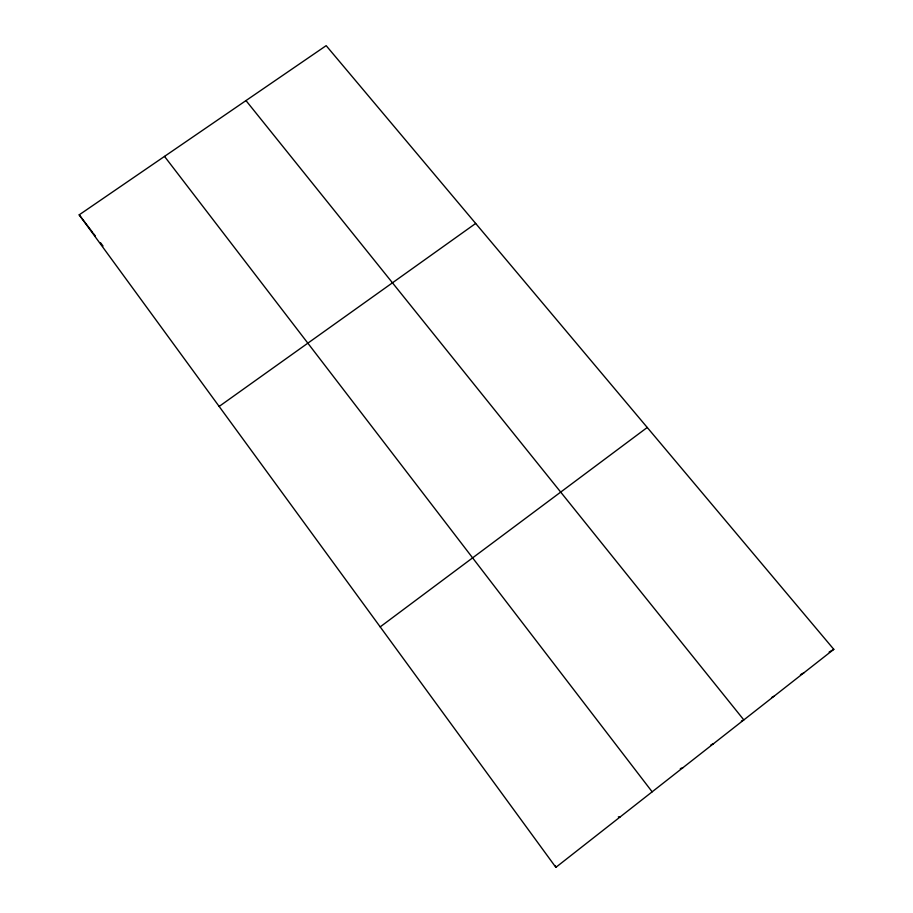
<?xml version="1.0" encoding="UTF-8"?>
<svg xmlns="http://www.w3.org/2000/svg" width="913" height="913" viewBox="0 0 913 913"><rect width="100%" height="100%" fill="white"/><g stroke="black" fill="none" stroke-linecap="round" stroke-linejoin="round"><path stroke-width="1.37" d="M555.869 867.35L833.809 649.348L326.169 45.65L79.191 214.852L555.869 867.35L555.298 865.547M380.196 626.877L647.237 427.478M219.154 406.433L475.673 223.457M829.13 652.053L833.809 649.348M800.439 674.696L803.999 672.733M771.599 697.509L774.007 696.254M741.379 721.11L743.833 719.923L245.985 100.59M710.953 744.825L713.464 743.741M680.311 768.632L682.901 767.707M618.318 816.873L620.269 816.838M164.511 156.397L652.156 791.822M79.191 214.852L92.795 232.644M93.64 233.751L95.34 235.976M100.453 242.653L102.998 245.985"/></g></svg>
